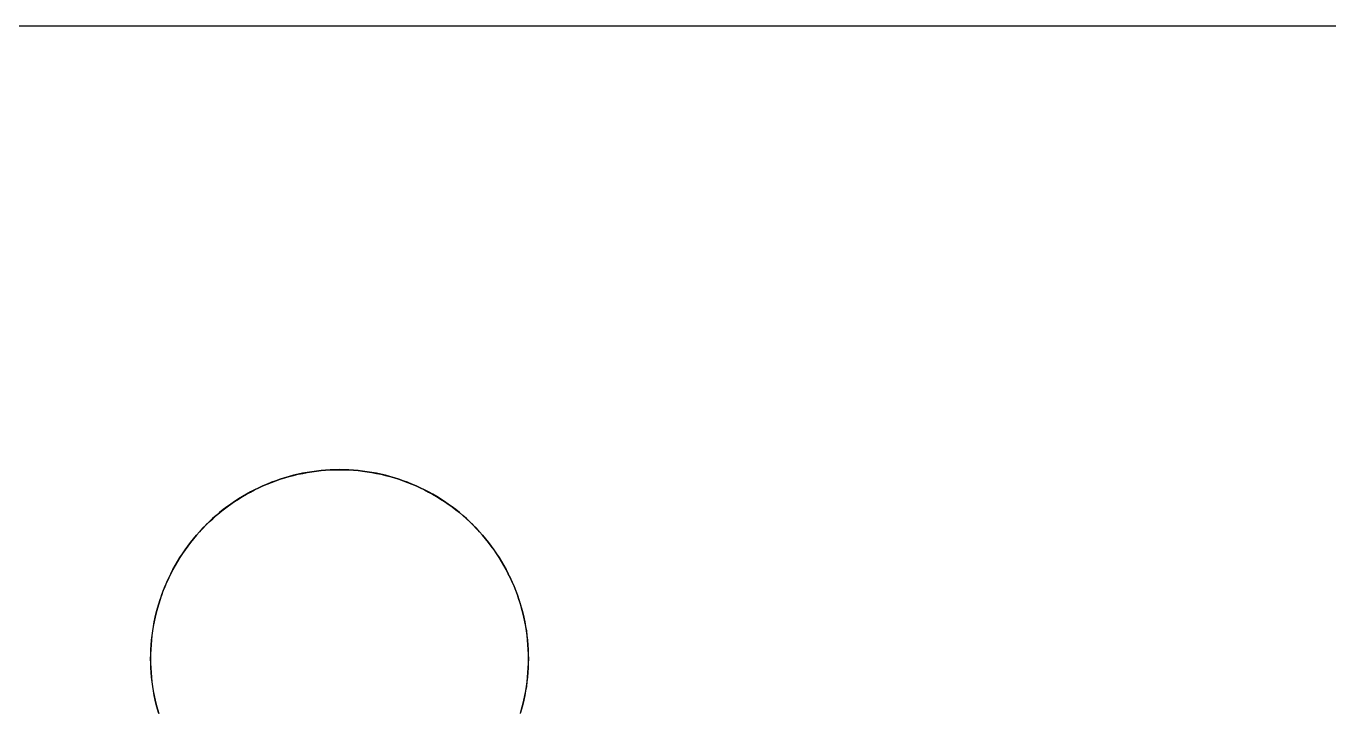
# Model space of a CAD drawing. Extents: x 2 to 124, y 0 to 129.
# Drawn here: x 35.12 to 67.88, y 111.6 to 128.82 of the extents above; entities that cross this region are included whole.
import ezdxf

# ---------------------------------------------------------------- set-up
doc = ezdxf.new("R2010")
doc.units = 0

msp = doc.modelspace()

# ---------------------------------------------------------------- linework, layer by layer
at = {"color": 5, "true_color": 0x0000ff}
msp.add_polyline3d([(123.94209, 0.3175, 0), (123.94209, 128.81762, 0), (2.36219, 128.81762, 0), (2.36219, 0.3175, 0), (123.94209, 0.3175, 0)], close=True, dxfattribs=at)
at = {"color": 34, "true_color": 0x008000}
msp.add_polyline3d([(2.3622, 0.3175, 0), (123.94209, 0.3175, 0), (123.94209, 128.81762, 0), (2.3622, 128.81762, 0), (2.3622, 0.3175, 0)], close=True, dxfattribs=at)
for points in [[(47.54899, 111.53811, 0), (47.5815, 111.65013, 0), (47.61122, 111.7629, 0), (47.63814, 111.87644, 0), (47.66227, 111.99049, 0), (47.68361, 112.10504, 0), (47.70215, 112.2201, 0), (47.70221, 112.2205, 0), (47.71771, 112.33607, 0), (47.73066, 112.45189, 0), (47.74056, 112.56797, 0), (47.74768, 112.6843, 0), (47.75199, 112.80089, 0), (47.75352, 112.91747, 0), (47.75199, 113.03406, 0), (47.74768, 113.15064, 0), (47.74056, 113.26698, 0), (47.73066, 113.38305, 0), (47.71771, 113.49888, 0), (47.70221, 113.61445, 0), (47.70215, 113.61484, 0), (47.68367, 113.72951, 0), (47.68361, 113.7299, 0), (47.66227, 113.84446, 0), (47.63814, 113.9585, 0), (47.61122, 114.07204, 0), (47.5815, 114.18482, 0), (47.54899, 114.29683, 0), (47.51368, 114.40783, 0), (47.47583, 114.51807, 0), (47.43519, 114.62729, 0), (47.39176, 114.73574, 0), (47.34604, 114.84268, 0), (47.29753, 114.94885, 0), (47.24622, 115.0535, 0), (47.24604, 115.05385, 0), (47.19262, 115.15713, 0), (47.19244, 115.15748, 0), (47.13606, 115.25959, 0), (47.07738, 115.36018, 0), (47.01642, 115.45949, 0), (46.95267, 115.55728, 0), (46.88688, 115.65329, 0), (46.81856, 115.74778, 0), (46.74794, 115.84049, 0), (46.67505, 115.93168, 0), (46.60012, 116.02083, 0), (46.5229, 116.10821, 0), (46.4434, 116.19355, 0), (46.36212, 116.27712, 0), (46.36184, 116.2774, 0), (46.27827, 116.35868, 0), (46.19293, 116.43818, 0), (46.10555, 116.51539, 0), (46.0164, 116.59032, 0), (45.92521, 116.66322, 0), (45.8325, 116.73383, 0), (45.73801, 116.80216, 0), (45.642, 116.86795, 0), (45.54421, 116.9317, 0), (45.4449, 116.99266, 0), (45.34431, 117.05133, 0), (45.24221, 117.10772, 0), (45.13857, 117.16132, 0), (45.13822, 117.1615, 0), (45.03357, 117.2128, 0), (44.9274, 117.26132, 0), (44.82047, 117.30704, 0), (44.71201, 117.35047, 0), (44.60279, 117.39111, 0), (44.49255, 117.42896, 0), (44.38155, 117.46426, 0), (44.26954, 117.49678, 0), (44.15676, 117.52649, 0), (44.04323, 117.55342, 0), (43.92918, 117.57755, 0), (43.81463, 117.59888, 0), (43.81423, 117.59895, 0), (43.81421, 117.59895, 0), (43.69956, 117.61743, 0), (43.69917, 117.61749, 0), (43.5836, 117.63298, 0), (43.46778, 117.64594, 0), (43.3517, 117.65584, 0), (43.23537, 117.66296, 0), (43.11878, 117.66727, 0), (43.0022, 117.6688, 0), (42.88561, 117.66727, 0), (42.88561, 117.66727, 0), (42.76902, 117.66296, 0), (42.65269, 117.65584, 0), (42.53661, 117.64594, 0), (42.42079, 117.63298, 0), (42.30522, 117.61749, 0), (42.30483, 117.61743, 0), (42.19018, 117.59895, 0), (42.19016, 117.59895, 0), (42.18976, 117.59888, 0), (42.07521, 117.57755, 0), (41.96116, 117.55342, 0), (41.84763, 117.52649, 0), (41.73485, 117.49678, 0), (41.62283, 117.46426, 0), (41.51184, 117.42896, 0), (41.4016, 117.39111, 0), (41.29238, 117.35047, 0), (41.18392, 117.30704, 0), (41.07699, 117.26132, 0), (40.97082, 117.2128, 0), (40.86616, 117.1615, 0), (40.86582, 117.16132, 0), (40.76218, 117.10772, 0), (40.66008, 117.05133, 0), (40.55948, 116.99266, 0), (40.46018, 116.9317, 0), (40.36239, 116.86795, 0), (40.26638, 116.80216, 0), (40.17188, 116.73383, 0), (40.07918, 116.66322, 0), (39.98799, 116.59032, 0), (39.89884, 116.51539, 0), (39.81145, 116.43818, 0), (39.72612, 116.35868, 0), (39.64255, 116.2774, 0), (39.64227, 116.27712, 0), (39.56098, 116.19355, 0), (39.48149, 116.10821, 0), (39.40426, 116.02083, 0), (39.32934, 115.93168, 0), (39.25645, 115.84049, 0), (39.18583, 115.74778, 0), (39.11751, 115.65329, 0), (39.05172, 115.55728, 0), (38.98796, 115.45949, 0), (38.92701, 115.36018, 0), (38.86833, 115.25959, 0), (38.81195, 115.15748, 0), (38.81177, 115.15713, 0), (38.75835, 115.05385, 0), (38.75817, 115.0535, 0), (38.70686, 114.94885, 0), (38.65835, 114.84268, 0), (38.61263, 114.73574, 0), (38.5692, 114.62729, 0), (38.52856, 114.51807, 0), (38.49071, 114.40783, 0), (38.45539, 114.29683, 0), (38.42289, 114.18482, 0), (38.39317, 114.07204, 0), (38.36625, 113.9585, 0), (38.34212, 113.84446, 0), (38.34205, 113.84407, 0), (38.32078, 113.7299, 0), (38.32072, 113.72951, 0), (38.30223, 113.61484, 0), (38.30218, 113.61445, 0), (38.28669, 113.49888, 0), (38.27373, 113.38305, 0), (38.26383, 113.26698, 0), (38.25671, 113.15064, 0), (38.2524, 113.03406, 0), (38.25087, 112.91747, 0), (38.2524, 112.80089, 0), (38.25671, 112.6843, 0), (38.26383, 112.56797, 0), (38.27373, 112.45189, 0), (38.28669, 112.33607, 0), (38.30218, 112.2205, 0), (38.30223, 112.2201, 0), (38.32078, 112.10504, 0), (38.34212, 111.99049, 0), (38.36625, 111.87644, 0), (38.39317, 111.7629, 0), (38.42289, 111.65013, 0), (38.45539, 111.53811, 0)], [(38.45782, 111.5389, 0), (38.42531, 111.65091, 0), (38.39559, 111.76369, 0), (38.36866, 111.87723, 0), (38.34453, 111.99127, 0), (38.3232, 112.10583, 0), (38.30472, 112.2205, 0), (38.28922, 112.33607, 0), (38.27626, 112.45189, 0), (38.26636, 112.56797, 0), (38.25925, 112.6843, 0), (38.25494, 112.80089, 0), (38.25341, 112.91747, 0), (38.25494, 113.03406, 0), (38.25925, 113.15064, 0), (38.26636, 113.26698, 0), (38.27626, 113.38305, 0), (38.28922, 113.49888, 0), (38.30471, 113.61434, 0), (38.3232, 113.72912, 0), (38.34453, 113.84367, 0), (38.36866, 113.95772, 0), (38.39559, 114.07126, 0), (38.42531, 114.18403, 0), (38.45782, 114.29605, 0), (38.49311, 114.40704, 0), (38.53097, 114.51728, 0), (38.57161, 114.6265, 0), (38.61504, 114.73496, 0), (38.66076, 114.84189, 0), (38.70928, 114.94806, 0), (38.76057, 115.05267, 0), (38.814, 115.15599, 0), (38.87039, 115.2581, 0), (38.92906, 115.35868, 0), (38.99002, 115.458, 0), (39.05378, 115.55579, 0), (39.11956, 115.6518, 0), (39.18789, 115.74629, 0), (39.2585, 115.839, 0), (39.3314, 115.93018, 0), (39.40632, 116.01934, 0), (39.48354, 116.10671, 0), (39.56304, 116.19206, 0), (39.64405, 116.27534, 0), (39.72761, 116.35662, 0), (39.81295, 116.43612, 0), (39.90032, 116.51334, 0), (39.98949, 116.58827, 0), (40.08067, 116.66117, 0), (40.17338, 116.73178, 0), (40.26787, 116.80011, 0), (40.36388, 116.86589, 0), (40.46167, 116.92965, 0), (40.56098, 116.99061, 0), (40.66156, 117.04928, 0), (40.76368, 117.10567, 0), (40.86696, 117.15908, 0), (40.9716, 117.21039, 0), (41.07777, 117.2589, 0), (41.18471, 117.30462, 0), (41.29317, 117.34806, 0), (41.40238, 117.3887, 0), (41.51262, 117.42654, 0), (41.62362, 117.46185, 0), (41.73563, 117.49436, 0), (41.84841, 117.52408, 0), (41.96195, 117.551, 0), (42.076, 117.57513, 0), (42.19055, 117.59647, 0), (42.30532, 117.61496, 0), (42.42079, 117.63044, 0), (42.53661, 117.6434, 0), (42.65269, 117.6533, 0), (42.76902, 117.66041, 0), (42.88561, 117.66473, 0), (43.0022, 117.66626, 0), (43.11878, 117.66473, 0), (43.23537, 117.66041, 0), (43.3517, 117.6533, 0), (43.46778, 117.6434, 0), (43.5836, 117.63044, 0), (43.69907, 117.61496, 0), (43.81384, 117.59647, 0), (43.92839, 117.57513, 0), (44.04244, 117.551, 0), (44.15598, 117.52408, 0), (44.26875, 117.49436, 0), (44.38077, 117.46185, 0), (44.49177, 117.42654, 0), (44.602, 117.3887, 0), (44.71122, 117.34806, 0), (44.81968, 117.30462, 0), (44.92661, 117.2589, 0), (45.03279, 117.21039, 0), (45.13743, 117.15908, 0), (45.24071, 117.10567, 0), (45.34282, 117.04928, 0), (45.4434, 116.99061, 0), (45.54272, 116.92965, 0), (45.64051, 116.86589, 0), (45.73652, 116.80011, 0), (45.83101, 116.73178, 0), (45.92372, 116.66117, 0), (46.0149, 116.58827, 0), (46.10406, 116.51334, 0), (46.19143, 116.43612, 0), (46.27678, 116.35662, 0), (46.3602, 116.27548, 0), (46.44134, 116.19206, 0), (46.52085, 116.10671, 0), (46.59806, 116.01934, 0), (46.67299, 115.93018, 0), (46.74589, 115.839, 0), (46.8165, 115.74629, 0), (46.88483, 115.6518, 0), (46.95061, 115.55579, 0), (47.01437, 115.458, 0), (47.07533, 115.35868, 0), (47.134, 115.2581, 0), (47.19039, 115.15599, 0), (47.24382, 115.05267, 0), (47.29511, 114.94806, 0), (47.34363, 114.84189, 0), (47.38935, 114.73496, 0), (47.43278, 114.6265, 0), (47.47342, 114.51728, 0), (47.51127, 114.40704, 0), (47.54657, 114.29605, 0), (47.57908, 114.18403, 0), (47.6088, 114.07126, 0), (47.63573, 113.95772, 0), (47.65986, 113.84367, 0), (47.68119, 113.72912, 0), (47.69968, 113.61434, 0), (47.71517, 113.49888, 0), (47.72812, 113.38305, 0), (47.73802, 113.26698, 0), (47.74514, 113.15064, 0), (47.74946, 113.03406, 0), (47.75098, 112.91747, 0), (47.74946, 112.80089, 0), (47.74514, 112.6843, 0), (47.73802, 112.56797, 0), (47.72812, 112.45189, 0), (47.71517, 112.33607, 0), (47.69967, 112.2205, 0), (47.68119, 112.10583, 0), (47.65986, 111.99127, 0), (47.63573, 111.87723, 0), (47.6088, 111.76369, 0), (47.57908, 111.65091, 0), (47.54657, 111.5389, 0)]]:
    msp.add_polyline3d(points, dxfattribs=at)

doc.saveas('drawing.dxf')
